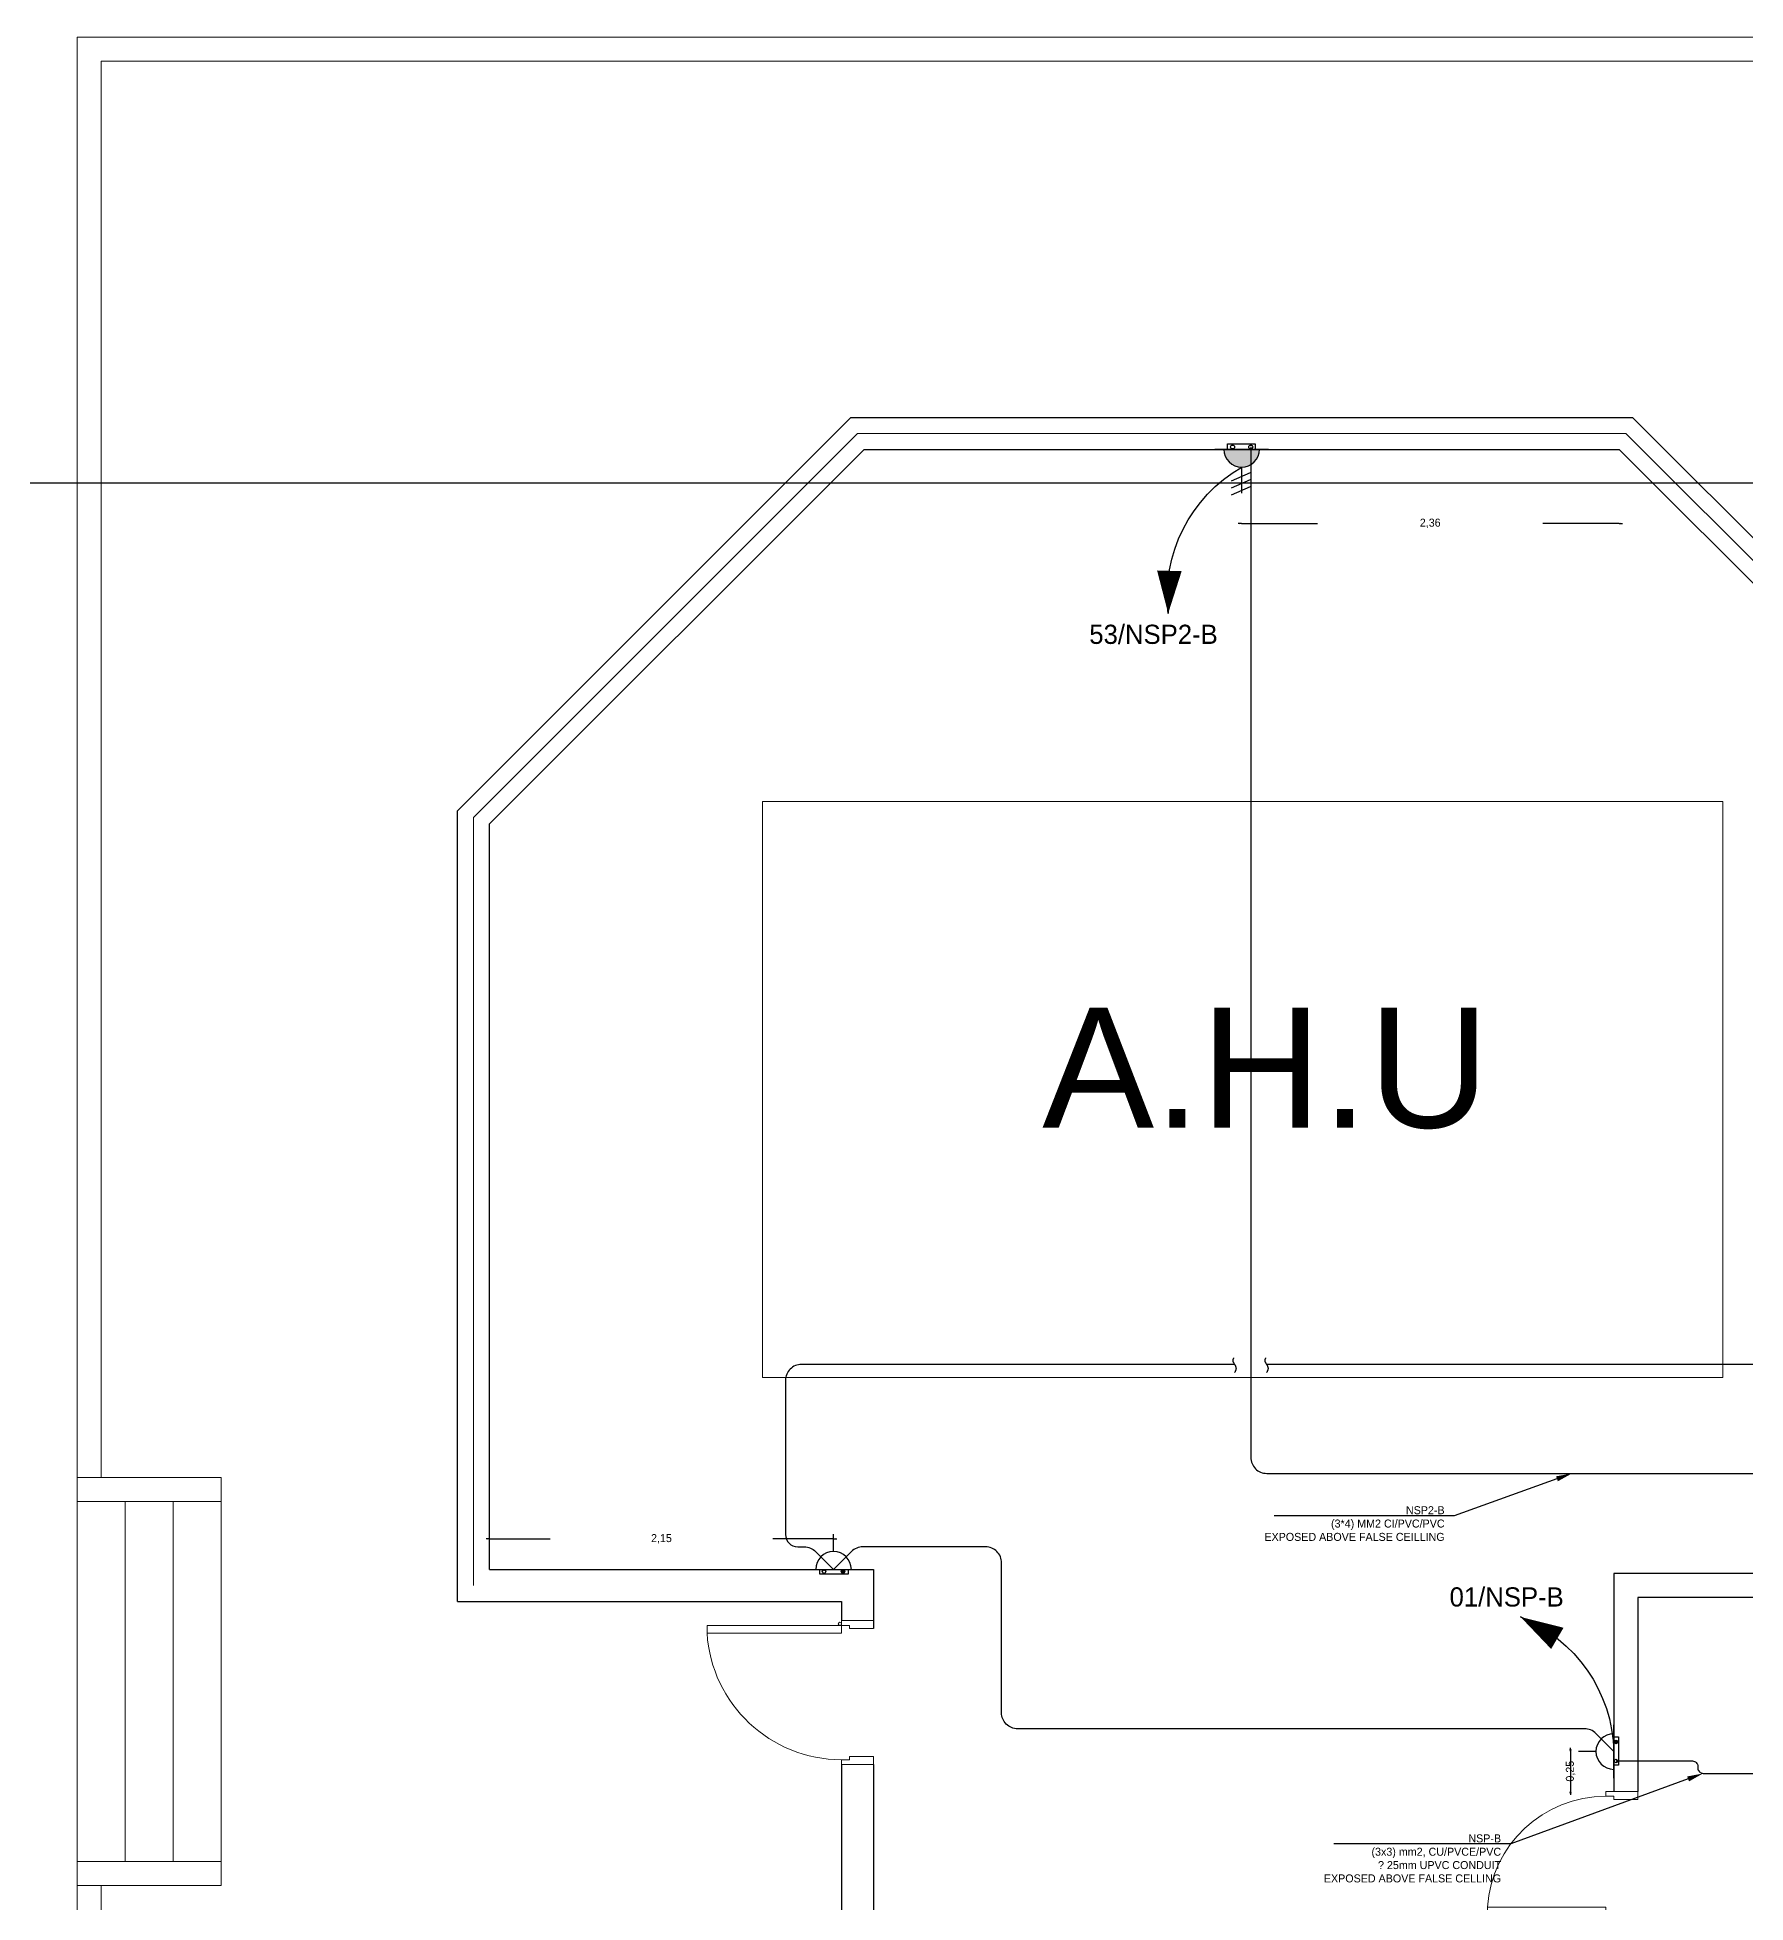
# Model space of a CAD drawing. Extents: x -1451 to 148, y -12854 to 856.
# Drawn here: x 5.08 to 15.75, y 368.22 to 379.87 of the extents above; entities that cross this region are included whole.
import ezdxf
from ezdxf import colors
from ezdxf.entities.mleader import LeaderData, LeaderLine
from ezdxf.enums import TextEntityAlignment as Align
from ezdxf.math import Vec2, Vec3

# ---------------------------------------------------------------- set-up
doc = ezdxf.new("R2010")
doc.units = 0
doc.header["$LTSCALE"] = 0.15
doc.linetypes.add('HIDDEN', pattern=[0.375, 0.25, -0.125])
doc.layers.get('0').update_dxf_attribs({"color": 252})
doc.layers.get('Defpoints').update_dxf_attribs({"color": 252})
for name, color, linetype in [('0 BDH', 252, 'Continuous'), ('0 NORMAL WIRING', 252, 'Continuous'), ('0 sockets', 252, 'Continuous'), ('0 TEXTT', 4, 'Continuous'), ('0 WIRING 3', 4, 'Continuous'), ('AUTOINCR', 7, 'Continuous'), ('bound', 252, 'Continuous'), ('E-SOCK', 2, 'Continuous'), ('TEXT', 3, 'Continuous'), ('WIRING', 4, 'Continuous')]:
    doc.layers.add(name, color=color, linetype=linetype)
for name, color, linetype, lineweight in [('0 DIM', 6, 'Continuous', 5), ('anal', 252, 'Continuous', 20), ('DOOR', 252, 'Continuous', 20), ('wall', 252, 'Continuous', 30)]:
    doc.layers.add(name, color=color, linetype=linetype, lineweight=lineweight)
doc.dimstyles.new('ISO-25', dxfattribs={"dimtxt": 0.05, "dimasz": 0.01, "dimexe": 0, "dimexo": 0, "dimtad": 0, "dimtoh": 1, "dimtxsty": 'Standard', "dimblk": 'CLOSED', "dimcen": 2.5, "dimse1": 1, "dimse2": 1, "dimclrd": 1, "dimadec": 0, "dimazin": 0, "dimtfac": 1, "dimtix": 1, "dimtmove": 1, "dimatfit": 0, "dimfxl": 1, "dimarcsym": 0})

# ---------------------------------------------------------------- blocks, each defined once
blk = doc.blocks.new('D90')
at = {"layer": 'DOOR'}
for points in [[(0.03, 0.2), (0.03, 1.04), (0.078, 1.04), (0.078, 0.2)], [(0.03, 0.2), (0, 0.2), (0, 0), (0.05, 0), (0.05, 0.15), (0.03, 0.15)], [(0.87, 0.2), (0.9, 0.2), (0.9, 0), (0.85, 0), (0.85, 0.15), (0.87, 0.15)]]:
    blk.add_lwpolyline(points, close=True, dxfattribs=at)
blk.add_circle((0.02, 0.21), 0.01, dxfattribs=at)
blk.add_arc((0.025, 0.197), 0.845, 0.2218, 86.3889, dxfattribs=at)
blk = doc.blocks.new('D80')
at = {"layer": 'DOOR'}
for points in [[(0.03, 0.2), (0.03, 0.94), (0.078, 0.94), (0.078, 0.2)], [(0.03, 0.2), (0, 0.2), (0, 0), (0.05, 0), (0.05, 0.15), (0.03, 0.15)], [(0.77, 0.2), (0.8, 0.2), (0.8, 0), (0.75, 0), (0.75, 0.15), (0.77, 0.15)]]:
    blk.add_lwpolyline(points, close=True, dxfattribs=at)
blk.add_circle((0.02, 0.21), 0.01, dxfattribs=at)
blk.add_arc((0.03, 0.2), 0.74, 0, 86.2769, dxfattribs=at)
blk = doc.blocks.new('ARCH')
at = {"layer": 'anal'}
for p, q in [((5.325, 377.4), (5.325, 379.875)), ((5.325, 379.875), (43.725, 379.875)), ((5.475, 377.4), (5.475, 379.725)), ((5.475, 379.725), (43.875, 379.725)), ((5.325, 326.925), (5.325, 377.4)), ((5.475, 370.875), (5.475, 377.4)), ((10.2, 377.4), (7.8, 375)), ((7.8, 375), (10.2, 377.4)), ((15, 377.4), (10.2, 377.4)), ((10.2, 377.4), (15, 377.4)), ((17.4, 375), (15, 377.4)), ((15, 377.4), (17.4, 375)), ((7.8, 375), (7.8, 370.2)), ((7.8, 370.2), (7.8, 375)), ((5.325, 370.875), (6.225, 370.875)), ((6.225, 370.875), (6.225, 368.325)), ((5.325, 370.725), (6.225, 370.725)), ((5.325, 370.725), (5.625, 370.725)), ((5.325, 370.725), (5.325, 368.475)), ((5.625, 370.725), (5.625, 368.475)), ((5.925, 370.725), (5.925, 368.475)), ((6.225, 368.475), (5.325, 368.475)), ((6.225, 368.325), (5.325, 368.325)), ((5.475, 327.075), (5.475, 368.325))]:
    blk.add_line(p, q, dxfattribs=at)
blk.add_lwpolyline([(15.607, 375.099), (9.607, 375.099), (9.607, 371.499), (15.607, 371.499)], close=True, dxfattribs=at)
at = {"layer": 'bound', "color": 2}
blk.add_lwpolyline([(91.902, 377.348), (94.426, 377.348), (94.426, 312.722), (-14.994, 312.722), (-14.994, 377.09), (94.639, 377.09)], dxfattribs=at)
at = {"layer": 'wall'}
for p, q in [((7.7, 375.041), (10.159, 377.5)), ((10.159, 377.5), (15.041, 377.5)), ((15.041, 377.5), (17.4, 375.141)), ((7.9, 374.959), (10.241, 377.3)), ((10.241, 377.3), (14.959, 377.3)), ((14.959, 377.3), (17.325, 374.934)), ((7.7, 370.1), (7.7, 375.041)), ((7.9, 370.3), (7.9, 374.959)), ((7.9, 370.3), (10.3, 370.3)), ((10.3, 370.3), (10.3, 369.93)), ((17.325, 370.275), (14.925, 370.275)), ((14.925, 370.275), (14.925, 368.912)), ((7.7, 370.1), (10.1, 370.1)), ((10.1, 370.1), (10.1, 369.98)), ((17.4, 370.125), (15.075, 370.125)), ((15.075, 370.125), (15.075, 368.912)), ((10.1, 369.08), (10.1, 367.841)), ((10.3, 369.08), (10.3, 367.875))]:
    blk.add_line(p, q, dxfattribs=at)
at = {"layer": 'DOOR', "xscale": -1, "rotation": 90}
blk.add_blockref('D90', (10.3, 369.98), dxfattribs=at)
at = {"layer": 'DOOR', "rotation": 90}
blk.add_blockref('D80', (15.075, 368.112), dxfattribs=at)
at = {"layer": 'anal', "insert": (11.354, 373.811), "char_height": 0.75, "width": 4.8, "attachment_point": 1}
blk.add_mtext('{\\fArial|b0|i0|c0|p34;A.H.U}', dxfattribs=at)
blk = doc.blocks.new('INDUSTRIAL SOCKET 3PH')
at = {"linetype": 'ByBlock'}
h = blk.add_hatch(dxfattribs=at)
h.set_pattern_fill('ANGLE', color=2)
h.set_pattern_definition([(0, (0, 0), (0, 6.985), [5.08, -1.905]), (90, (0, 0), (-6.985, 4e-16), [5.08, -1.905])])
h.paths.add_polyline_path([(0.119, -0.039, 1), (0.185, -0.039, 1)])
at = {"layer": 'E-SOCK'}
h = blk.add_hatch(color=256, dxfattribs=at)
h.dxf.hatch_style = 1
h.paths.add_polyline_path([(-0.297, 0), (0.297, 0, 1)])
at = {"color": 6, "linetype": 'ByBlock'}
blk.add_lwpolyline([(-0.227, 0), (0.238, 0), (0.238, -0.092), (-0.227, -0.092)], close=True, dxfattribs=at)
for centre in [(-0.152, -0.039), (0.152, -0.039)]:
    blk.add_circle(centre, 0.033, dxfattribs=at)
at = {"layer": 'E-SOCK'}
for p, q in [((0.168, 0.757), (-0.148, 0.619)), ((0.168, 0.64), (-0.148, 0.502)), ((0, 0.297), (0, 0.732)), ((0.168, 0.526), (-0.148, 0.388)), ((-0.446, 0), (0.446, 0))]:
    blk.add_line(p, q, dxfattribs=at)
blk.add_arc((0, 0), 0.297, 0, 180, dxfattribs=at)
blk = doc.blocks.new('*U292')
at = {"linetype": 'ByBlock'}
h = blk.add_hatch(dxfattribs=at)
h.set_pattern_fill('ANGLE', color=2)
h.set_pattern_definition([(0, (-301.6926, 2.516), (0, 6.985), [5.08, -1.905]), (90, (-301.6926, 2.516), (-6.985, 4e-16), [5.08, -1.905])])
h.paths.add_polyline_path([(87, -25, 1), (127, -25, 1)])
at = {"color": 6, "linetype": 'ByBlock'}
blk.add_lwpolyline([(-154, 0), (164, 0), (164, -52), (-154, -52)], close=True, dxfattribs=at)
for centre in [(-107, -25), (107, -25)]:
    blk.add_circle(centre, 20.1, dxfattribs=at)
at = {"layer": 'E-SOCK'}
for p, q in [((0, 200), (0, 395)), ((-300, 0), (300, 0))]:
    blk.add_line(p, q, dxfattribs=at)
blk.add_arc((0, 0), 200, 0, 180, dxfattribs=at)
blk = doc.blocks.new('*U64')
at = {"transparency": 33554687}
blk.add_line((-558.4, 70.7), (-626.2, 129.6), dxfattribs=at)
blk.add_lwpolyline([(-626.2, 129.6, 0, 96, 0), (-492.9, 30.1, 96, 96, 0)], format="xyseb", dxfattribs=at)
at = {"ltscale": 0.2, "transparency": 33554687}
blk.add_arc((-214.3, 542.2), 583, 225.05092, 291.56782, dxfattribs=at)
blk = doc.blocks.new('N')
at = {"layer": 'TEXT', "transparency": 33554687, "xscale": -0.0016, "yscale": 0.0016, "zscale": 0.0016, "rotation": 68.01807446485657}
blk.add_blockref('*U64', (0, 0), dxfattribs=at)
blk = doc.blocks.new('endtick', base_point=(-3267.27, -69559.4))
at = {"layer": 'WIRING', "color": 2, "linetype": 'HIDDEN'}
blk.add_spline([(-3267.27, -69509.4), (-3276.985, -69534.4), (-3267.27, -69559.4), (-3256.425, -69584.4), (-3267.27, -69609.4)], degree=3, dxfattribs=at)
blk = doc.blocks.new('_Closed')
at = {"color": 0, "linetype": 'ByBlock', "lineweight": -2}
for p, q in [((-1, 0.2), (0, 0)), ((-1, 0.2), (-1, -0.2)), ((0, 0), (-1, -0.2)), ((0, 0), (-1, 0))]:
    blk.add_line(p, q, dxfattribs=at)
blk = doc.blocks.new('*D404')
at = {"layer": '0 DIM', "color": 1, "linetype": 'ByBlock', "lineweight": -2, "transparency": 16777216}
for p, q in [((12.588, 376.837), (12.578, 376.837)), ((12.598, 376.837), (13.074, 376.837)), ((14.959, 376.837), (14.482, 376.837)), ((14.969, 376.837), (14.979, 376.837))]:
    blk.add_line(p, q, dxfattribs=at)
at = {"layer": 'Defpoints', "color": 0, "linetype": 'ByBlock', "transparency": 16777216}
for p in [(12.598, 377.317), (14.959, 377.317), (14.959, 376.837)]:
    blk.add_point(p, dxfattribs=at)
at = {"layer": '0 DIM', "color": 1, "linetype": 'ByBlock', "lineweight": -2, "transparency": 16777216, "xscale": 0.01, "yscale": 0.01, "zscale": 0.01}
blk.add_blockref('_Closed', (12.598, 376.837), dxfattribs=at)
at = {"layer": '0 DIM', "color": 1, "linetype": 'ByBlock', "lineweight": -2, "transparency": 16777216, "xscale": 0.01, "yscale": 0.01, "zscale": 0.01, "rotation": 180}
blk.add_blockref('_Closed', (14.959, 376.837), dxfattribs=at)
at = {"layer": '0 DIM', "color": 0, "linetype": 'ByBlock', "transparency": 16777216, "insert": (13.778, 376.837), "char_height": 0.05, "attachment_point": 5}
blk.add_mtext('2,36', dxfattribs=at)
blk = doc.blocks.new('*D405')
at = {"layer": '0 DIM', "color": 1, "linetype": 'ByBlock', "lineweight": -2, "transparency": 16777216}
for p, q in [((7.89, 370.491), (7.88, 370.491)), ((7.9, 370.491), (8.279, 370.491)), ((10.05, 370.491), (9.671, 370.491)), ((10.06, 370.491), (10.07, 370.491))]:
    blk.add_line(p, q, dxfattribs=at)
at = {"layer": 'Defpoints', "color": 0, "linetype": 'ByBlock', "transparency": 16777216}
for p in [(7.9, 370.491), (7.9, 370.3), (10.05, 370.3)]:
    blk.add_point(p, dxfattribs=at)
at = {"layer": '0 DIM', "color": 1, "linetype": 'ByBlock', "lineweight": -2, "transparency": 16777216, "xscale": 0.01, "yscale": 0.01, "zscale": 0.01}
blk.add_blockref('_Closed', (7.9, 370.491), dxfattribs=at)
at = {"layer": '0 DIM', "color": 1, "linetype": 'ByBlock', "lineweight": -2, "transparency": 16777216, "xscale": 0.01, "yscale": 0.01, "zscale": 0.01, "rotation": 180}
blk.add_blockref('_Closed', (10.05, 370.491), dxfattribs=at)
at = {"layer": '0 DIM', "color": 0, "linetype": 'ByBlock', "transparency": 16777216, "insert": (8.975, 370.491), "char_height": 0.05, "attachment_point": 5}
blk.add_mtext('2,15', dxfattribs=at)
blk = doc.blocks.new('*D406')
at = {"layer": '0 DIM', "color": 1, "linetype": 'ByBlock', "lineweight": -2, "transparency": 16777216}
for p, q in [((14.655, 369.175), (14.655, 369.185)), ((14.655, 369.165), (14.655, 368.912)), ((14.655, 368.902), (14.655, 368.892))]:
    blk.add_line(p, q, dxfattribs=at)
at = {"layer": 'Defpoints', "color": 0, "linetype": 'ByBlock', "transparency": 16777216}
for p in [(14.939, 369.165), (14.655, 368.912), (14.925, 368.912)]:
    blk.add_point(p, dxfattribs=at)
at = {"layer": '0 DIM', "color": 1, "linetype": 'ByBlock', "lineweight": -2, "transparency": 16777216, "xscale": 0.01, "yscale": 0.01, "zscale": 0.01}
for p, rotation in [((14.655, 369.165), 270), ((14.655, 368.912), 90)]:
    blk.add_blockref('_Closed', p, dxfattribs=dict(at, rotation=rotation))
at = {"layer": '0 DIM', "color": 0, "linetype": 'ByBlock', "transparency": 16777216, "insert": (14.655, 369.039), "char_height": 0.05, "attachment_point": 5, "rotation": 90}
blk.add_mtext('0,25', dxfattribs=at)

msp = doc.modelspace()

# ---------------------------------------------------------------- linework, layer by layer
at = {"layer": '0 NORMAL WIRING', "color": 3}
for points in [[(17.475, 371.723), (17.363, 371.61, -0.198912), (17.292, 371.581), (12.757, 371.581)], [(12.557, 371.581), (9.85, 371.581, 0.414214), (9.75, 371.481), (9.75, 370.518, 0.414214), (9.826, 370.441), (9.867, 370.441, -0.198912), (9.938, 370.412), (10.05, 370.3)], [(14.925, 369.162), (14.813, 369.275, 0.198912), (14.742, 369.304), (11.2, 369.304, -0.414214), (11.1, 369.404), (11.1, 370.341, 0.414214), (11, 370.441), (10.233, 370.441, 0.198912), (10.162, 370.412), (10.05, 370.3)]]:
    msp.add_lwpolyline(points, format="xyb", dxfattribs=at)
at = {"layer": '0 sockets', "color": 4, "linetype": 'ByBlock'}
msp.add_lwpolyline([(12.657, 377.315), (12.657, 371, 0.414214), (12.757, 370.9), (17.109, 370.9, -0.414214), (17.209, 370.8), (17.209, 368.829)], format="xyb", dxfattribs=at)
at = {"layer": '0 sockets', "color": 1, "linetype": 'ByBlock'}
msp.add_lwpolyline([(14.939, 369.103), (15.417, 369.103, -0.414214), (15.45, 369.069), (15.45, 369.059, 0.414214), (15.483, 369.025), (16.032, 369.025)], format="xyb", dxfattribs=at)

# ---------------------------------------------------------------- block references
at = {"layer": '0 BDH', "color": 6, "linetype": 'ByBlock'}
for p, rotation in [((12.6, 377.189), 163.6210562040297), ((14.925, 369.162), 44.99999999991627)]:
    msp.add_blockref('N', p, dxfattribs=dict(at, rotation=rotation))
at = {"layer": '0 sockets', "color": 3}
msp.add_blockref('ARCH', (0, 0), dxfattribs=at)
for name, p, xscale, yscale, zscale, rotation in [('INDUSTRIAL SOCKET 3PH', (12.6, 377.3), 0.375, 0.375, 0.375, 180), ('*U292', (14.925, 369.162), 0.0005570000000000001, 0.0005570000000000001, 0.0005570000000000001, 90)]:
    msp.add_blockref(name, p, dxfattribs=dict(at, xscale=xscale, yscale=yscale, zscale=zscale, rotation=rotation))
at = {"layer": '0 sockets', "color": 3, "xscale": 0.0005570000000000001, "yscale": 0.0005570000000000001, "zscale": 0.0005570000000000001}
msp.add_blockref('*U292', (10.05, 370.3), dxfattribs=at)
at = {"layer": '0 WIRING 3', "color": 6, "linetype": 'ByBlock', "xscale": 0.001, "yscale": 0.001, "zscale": 0.001}
for p, rotation in [((12.557, 371.581), 180), ((12.757, 371.581), 179.9999999999993)]:
    msp.add_blockref('endtick', p, dxfattribs=dict(at, rotation=rotation))

# ---------------------------------------------------------------- texts
at = {"layer": 'AUTOINCR', "color": 4, "linetype": 'ByBlock'}
msp.add_text('53/NSP2-B', height=0.12, dxfattribs=at).set_placement((11.648, 376.048), align=Align.BOTTOM_LEFT)
at = {"layer": 'AUTOINCR', "color": 1, "linetype": 'ByBlock'}
msp.add_text('01/NSP-B', height=0.12, dxfattribs=at).set_placement((13.899, 370.032), align=Align.BOTTOM_LEFT)

# ---------------------------------------------------------------- dimensions: what is measured, and where the dimension line sits
at = {"layer": '0 DIM', "color": 6, "linetype": 'ByBlock'}
for base, p1, p2, picture, middle in [((14.959, 376.837), (12.598, 377.317), (14.959, 377.317), '*D404', (13.778, 376.837)), ((7.9, 370.491), (10.05, 370.3), (7.9, 370.3), '*D405', (8.975, 370.491))]:
    dim = msp.add_linear_dim(base=base, p1=p1, p2=p2, dimstyle='ISO-25', dxfattribs=at)
    dim.commit()
    dim.dimension.update_dxf_attribs({"geometry": picture, "text_midpoint": middle})
dim = msp.add_linear_dim(base=(14.655, 368.912), p1=(14.939, 369.165), p2=(14.925, 368.912), angle=90, dimstyle='ISO-25', dxfattribs=at)
dim.commit()
dim.dimension.update_dxf_attribs({"geometry": '*D406', "text_midpoint": (14.655, 369.039)})

# ---------------------------------------------------------------- leaders
at = {"layer": '0 TEXTT', "color": 6, "linetype": 'ByBlock'}
ml = msp.add_multileader_mtext('Standard', dxfattribs=at)
ml.set_content('{\\C4;NSP2-B\\P(3*4) MM2 CI/PVC/PVC\\PEXPOSED ABOVE FALSE CEILLING}', color=6)
ml.set_leader_properties(color=4)
ml.build(insert=Vec2(0, 0))
ml.multileader.update_dxf_attribs({"text_right_attachment_type": 6, "dogleg_length": 0.05, "arrow_head_size": 0.1})
ctx = ml.context
ctx.base_point, ctx.char_height, ctx.arrow_head_size, ctx.landing_gap_size = Vec3(12.491, 370.67), 0.05, 0.1, 0.01
ctx.right_attachment, ctx.text_align_type = 6, 2
notes = []
notes.append((ctx, [(0, (1, 1, 0), (13.928, 370.635), (-1, 0), 0.05, [(0, [(14.664, 370.9)], 0, [])])]))
ctx.mtext.insert, ctx.mtext.width, ctx.mtext.alignment, ctx.mtext.flow_direction = Vec3(13.868, 370.695), 2.66233, 3, 5
at = {"layer": '0 TEXTT', "color": 1, "linetype": 'ByBlock'}
ml = msp.add_multileader_mtext('Standard', dxfattribs=at)
ml.set_content('NSP-B \\P(3x3) mm2, CU/PVCE/PVC\\P? 25mm UPVC CONDUIT\\PEXPOSED ABOVE FALSE CELLING', color=6)
ml.set_leader_properties(color=4)
ml.build(insert=Vec2(0, 0))
ml.multileader.update_dxf_attribs({"text_right_attachment_type": 6, "dogleg_length": 0.05, "arrow_head_size": 0.1})
ctx = ml.context
ctx.base_point, ctx.char_height, ctx.arrow_head_size, ctx.landing_gap_size = Vec3(12.878, 368.619), 0.05, 0.1, 0.01
ctx.right_attachment, ctx.text_align_type = 6, 2
notes.append((ctx, [(0, (1, 1, 0), (14.281, 368.584), (-1, 0), 0.05, [(0, [(15.483, 369.025)], 0, [])])]))
ctx.mtext.insert, ctx.mtext.width, ctx.mtext.alignment, ctx.mtext.flow_direction = Vec3(14.221, 368.644), 6.216, 3, 5
for ctx, leaders in notes:
    for number, flags, end, landing, length, lines in leaders:
        leader = LeaderData()
        leader.index, (leader.has_last_leader_line, leader.has_dogleg_vector, leader.attachment_direction) = number, flags
        leader.last_leader_point, leader.dogleg_vector, leader.dogleg_length = Vec3(end), Vec3(landing), length
        for number, points, colour, breaks in lines:
            line = LeaderLine()
            line.index, line.vertices, line.color, line.breaks = number, Vec3.list(points), colors.encode_raw_color(colour), breaks
            leader.lines.append(line)
        ctx.leaders.append(leader)

doc.saveas('drawing.dxf')
